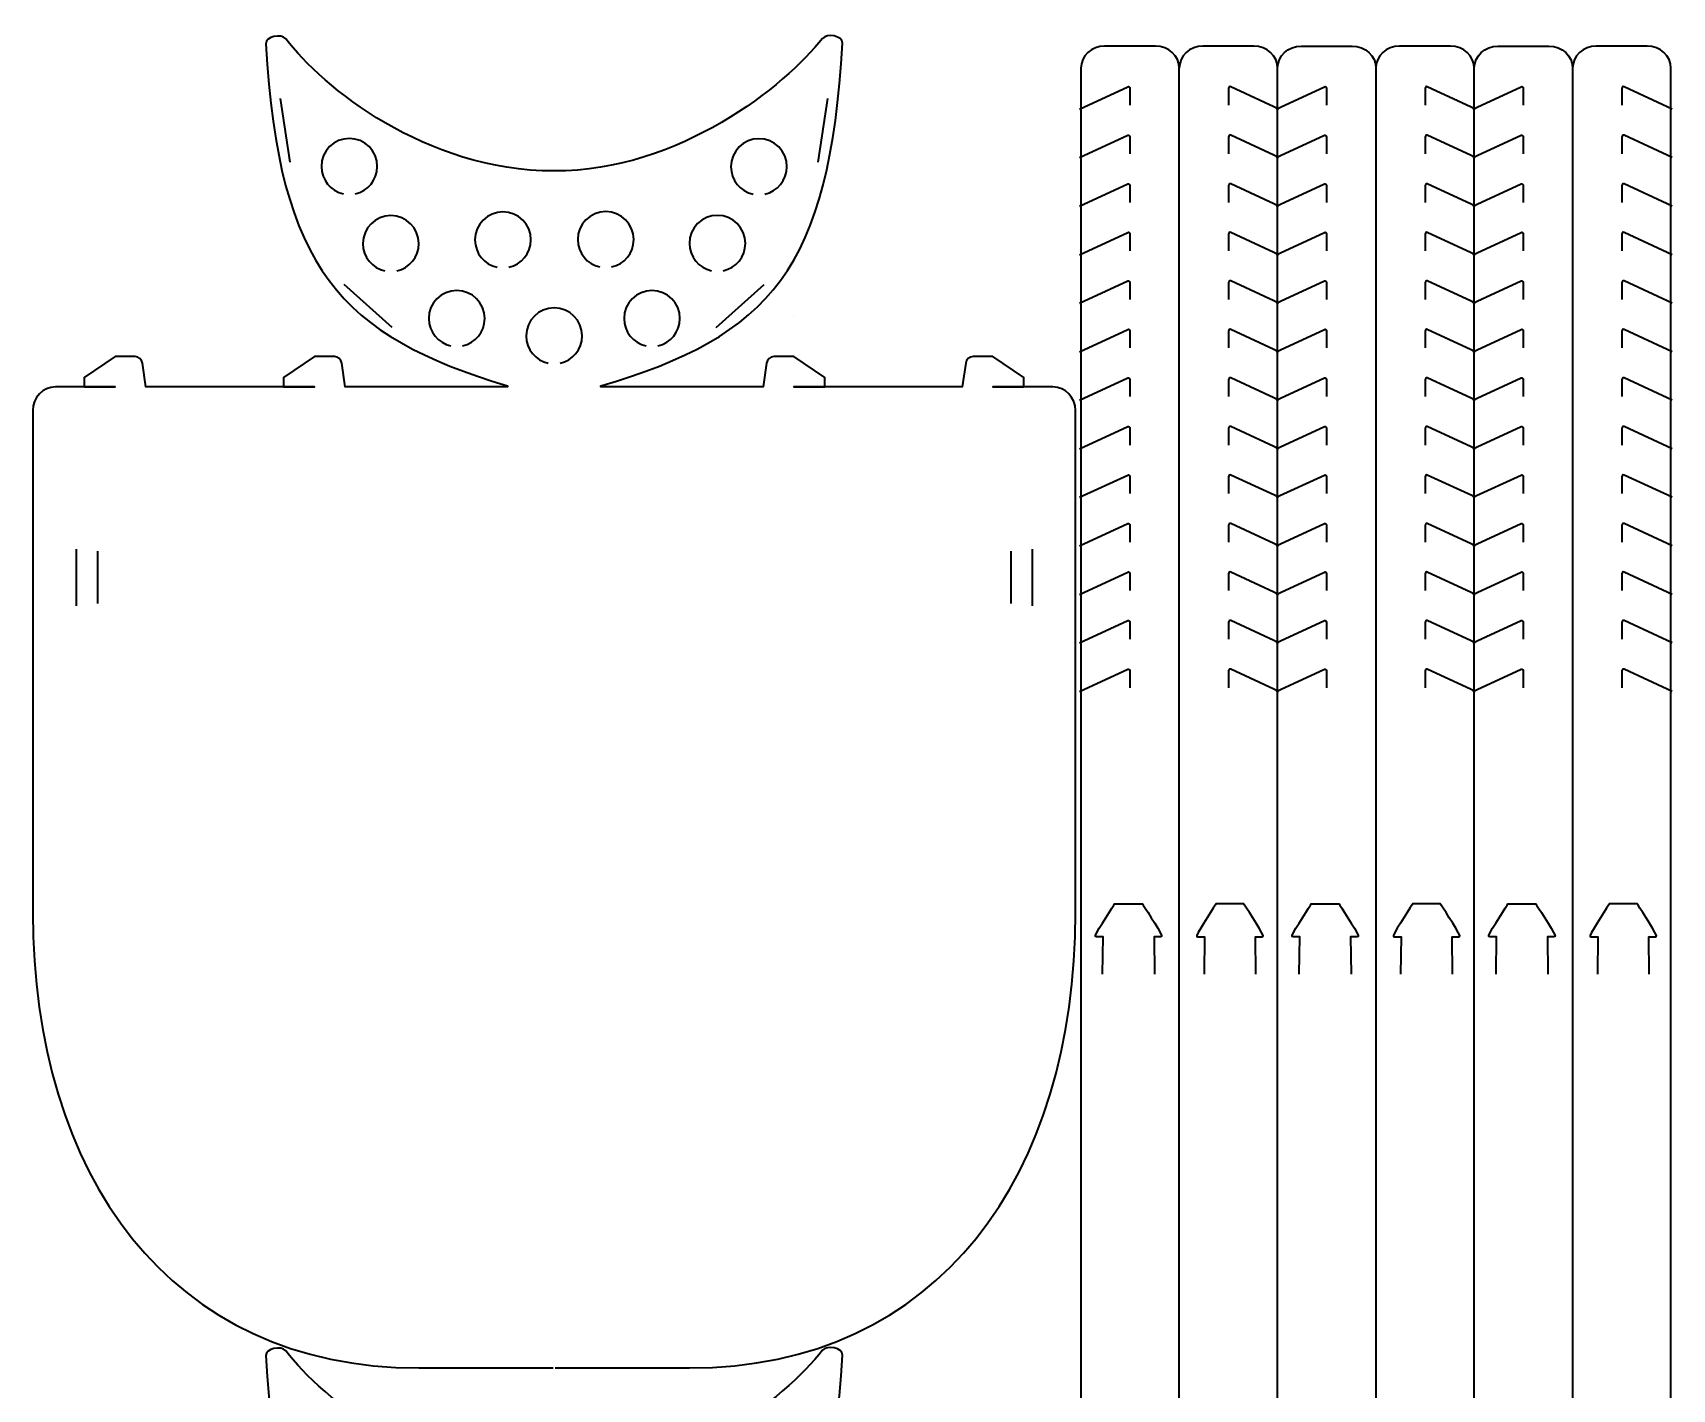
# Model space of a CAD drawing. Header units: inches. Extents: x 14 to 1015, y -969 to -260.
# Drawn here: x 576.1 to 1015.4, y -623.3 to -260 of the extents above; entities that cross this region are included whole.
import ezdxf

# ---------------------------------------------------------------- set-up
doc = ezdxf.new("R2010")
doc.units = ezdxf.units.IN
doc.header["$MEASUREMENT"] = 0
doc.layers.add('Layer 1', color=7, linetype='Continuous')

msp = doc.modelspace()

# ---------------------------------------------------------------- linework, layer by layer
at = {"layer": 'Layer 1', "color": 179, "lineweight": 35, "true_color": 0x231f20}
for points in [[(645.14, -294.61), (642.53, -277.55)], [(786.56, -294.61), (789.17, -277.55)], [(672.46, -338.86), (659.55, -327.4)], [(759.24, -338.86), (772.15, -327.4)], [(779.9, -335.73), (779.9, -335.73)], [(703.35, -354.55), (703.35, -354.55)], [(587.76, -398.24), (587.76, -413.44)], [(593.46, -398.84), (593.46, -412.84)], [(838.24, -398.84), (838.24, -412.84)], [(843.94, -398.24), (843.94, -413.44)]]:
    msp.add_lwpolyline(points, dxfattribs=at)
for points, knots in [([(716.09, -617.61), (716.09, -617.61), (752.13, -617.61), (752.13, -617.61), (818.93, -617.61), (855.55, -565.75), (855.55, -495.61), (855.55, -495.61), (855.55, -361.16), (855.55, -361.16), (855.55, -357.65), (852.84, -354.81), (849.5, -354.81), (849.5, -354.81), (833.44, -354.81), (833.44, -354.81), (833.44, -354.81), (833.44, -354.8), (833.44, -354.8), (833.44, -354.8), (841.75, -354.8), (841.75, -354.8), (841.75, -354.8), (841.75, -352.33), (841.75, -352.33), (841.75, -352.33), (833.44, -346.71), (833.44, -346.71), (833.44, -346.71), (828.14, -346.71), (828.14, -346.71), (827.14, -346.71), (826.3, -347.44), (826.16, -348.42), (826.16, -348.42), (825.22, -354.8), (825.22, -354.8), (825.22, -354.8), (825.22, -354.81), (825.22, -354.81), (825.22, -354.81), (780.06, -354.81), (780.06, -354.81), (780.06, -354.81), (780.06, -354.8), (780.06, -354.8), (780.06, -354.8), (788.37, -354.8), (788.37, -354.8), (788.37, -354.8), (788.37, -352.33), (788.37, -352.33), (788.37, -352.33), (780.06, -346.71), (780.06, -346.71), (780.06, -346.71), (774.75, -346.71), (774.75, -346.71), (773.76, -346.71), (772.92, -347.44), (772.77, -348.42), (772.77, -348.42), (771.84, -354.8), (771.84, -354.8), (771.84, -354.8), (771.84, -354.81), (771.84, -354.81), (771.84, -354.81), (728.35, -354.81), (728.35, -354.81), (728.35, -354.81), (728.35, -354.55), (728.35, -354.55), (773.94, -341.06), (789.64, -323.23), (793.11, -262.72), (793.14, -260.82), (788.97, -259.96), (787.78, -261.45), (777.74, -274.09), (749.68, -296.97), (715.85, -296.97), (681.13, -296.97), (653.82, -274.38), (643.93, -261.61), (642.76, -260.1), (638.48, -260.95), (638.59, -262.87), (642.06, -323.37), (658.76, -341.06), (703.35, -354.55), (703.35, -354.55), (703.35, -354.81), (703.35, -354.81), (703.35, -354.81), (659.86, -354.81), (659.86, -354.81), (659.86, -354.81), (659.86, -354.8), (659.86, -354.8), (659.86, -354.8), (658.93, -348.42), (658.93, -348.42), (658.78, -347.44), (657.94, -346.71), (656.95, -346.71), (656.95, -346.71), (651.64, -346.71), (651.64, -346.71), (651.64, -346.71), (643.33, -352.33), (643.33, -352.33), (643.33, -352.33), (643.33, -354.8), (643.33, -354.8), (643.33, -354.8), (651.64, -354.8), (651.64, -354.8), (651.64, -354.8), (651.64, -354.81), (651.64, -354.81), (651.64, -354.81), (606.48, -354.81), (606.48, -354.81), (606.48, -354.81), (606.48, -354.8), (606.48, -354.8), (606.48, -354.8), (605.54, -348.42), (605.54, -348.42), (605.4, -347.44), (604.55, -346.71), (603.56, -346.71), (603.56, -346.71), (598.26, -346.71), (598.26, -346.71), (598.26, -346.71), (589.94, -352.33), (589.94, -352.33), (589.94, -352.33), (589.94, -354.8), (589.94, -354.8), (589.94, -354.8), (598.26, -354.8), (598.26, -354.8), (598.26, -354.8), (598.26, -354.81), (598.26, -354.81), (598.26, -354.81), (582.2, -354.81), (582.2, -354.81), (578.86, -354.81), (576.15, -357.65), (576.15, -361.16), (576.15, -361.16), (576.15, -495.61), (576.15, -495.61), (576.15, -565.75), (612.77, -617.61), (679.56, -617.61), (679.56, -617.61), (715.61, -617.61), (715.61, -617.61)], [0, 0, 0, 0, 1, 1, 1, 2, 2, 2, 3, 3, 3, 4, 4, 4, 5, 5, 5, 6, 6, 6, 7, 7, 7, 8, 8, 8, 9, 9, 9, 10, 10, 10, 11, 11, 11, 12, 12, 12, 13, 13, 13, 14, 14, 14, 15, 15, 15, 16, 16, 16, 17, 17, 17, 18, 18, 18, 19, 19, 19, 20, 20, 20, 21, 21, 21, 22, 22, 22, 23, 23, 23, 24, 24, 24, 25, 25, 25, 26, 26, 26, 27, 27, 27, 28, 28, 28, 29, 29, 29, 30, 30, 30, 31, 31, 31, 32, 32, 32, 33, 33, 33, 34, 34, 34, 35, 35, 35, 36, 36, 36, 37, 37, 37, 38, 38, 38, 39, 39, 39, 40, 40, 40, 41, 41, 41, 42, 42, 42, 43, 43, 43, 44, 44, 44, 45, 45, 45, 46, 46, 46, 47, 47, 47, 48, 48, 48, 49, 49, 49, 50, 50, 50, 51, 51, 51, 52, 52, 52, 53, 53, 53, 54, 54, 54, 54]), ([(857, -269.47), (857, -266.18), (859.84, -263.52), (863.35, -263.52), (863.35, -263.52), (877, -263.52), (877, -263.52), (880.5, -263.52), (883.35, -266.18), (883.35, -269.47), (883.35, -269.47), (883.35, -947.57), (883.35, -947.57), (883.35, -950.85), (880.5, -953.52), (877, -953.52), (877, -953.52), (863.35, -953.52), (863.35, -953.52), (859.84, -953.52), (857, -950.85), (857, -947.57), (857, -947.57), (857, -269.47), (857, -269.47)], [0, 0, 0, 0, 1, 1, 1, 2, 2, 2, 3, 3, 3, 4, 4, 4, 5, 5, 5, 6, 6, 6, 7, 7, 7, 8, 8, 8, 8]), ([(883.34, -947.57), (883.34, -950.85), (886.18, -953.52), (889.69, -953.52), (889.69, -953.52), (903.34, -953.52), (903.34, -953.52), (906.84, -953.52), (909.69, -950.85), (909.69, -947.57), (909.69, -947.57), (909.69, -269.47), (909.69, -269.47), (909.69, -266.18), (906.84, -263.52), (903.34, -263.52), (903.34, -263.52), (889.69, -263.52), (889.69, -263.52), (886.18, -263.52), (883.34, -266.18), (883.34, -269.47)], [0, 0, 0, 0, 1, 1, 1, 2, 2, 2, 3, 3, 3, 4, 4, 4, 5, 5, 5, 6, 6, 6, 7, 7, 7, 7]), ([(909.69, -269.47), (909.69, -266.18), (912.53, -263.52), (916.04, -263.52), (916.04, -263.52), (929.69, -263.52), (929.69, -263.52), (933.2, -263.52), (936.04, -266.18), (936.04, -269.47), (936.04, -269.47), (936.04, -947.57), (936.04, -947.57), (936.04, -950.85), (933.2, -953.52), (929.69, -953.52), (929.69, -953.52), (916.04, -953.52), (916.04, -953.52), (912.53, -953.52), (909.69, -950.85), (909.69, -947.57)], [0, 0, 0, 0, 1, 1, 1, 2, 2, 2, 3, 3, 3, 4, 4, 4, 5, 5, 5, 6, 6, 6, 7, 7, 7, 7]), ([(936.03, -947.57), (936.03, -950.85), (938.87, -953.52), (942.38, -953.52), (942.38, -953.52), (956.03, -953.52), (956.03, -953.52), (959.54, -953.52), (962.38, -950.85), (962.38, -947.57), (962.38, -947.57), (962.38, -269.47), (962.38, -269.47), (962.38, -266.18), (959.54, -263.52), (956.03, -263.52), (956.03, -263.52), (942.38, -263.52), (942.38, -263.52), (938.87, -263.52), (936.03, -266.18), (936.03, -269.47)], [0, 0, 0, 0, 1, 1, 1, 2, 2, 2, 3, 3, 3, 4, 4, 4, 5, 5, 5, 6, 6, 6, 7, 7, 7, 7]), ([(962.41, -269.47), (962.41, -266.18), (965.25, -263.52), (968.76, -263.52), (968.76, -263.52), (982.41, -263.52), (982.41, -263.52), (985.91, -263.52), (988.76, -266.18), (988.76, -269.47), (988.76, -269.47), (988.76, -947.57), (988.76, -947.57), (988.76, -950.85), (985.91, -953.52), (982.41, -953.52), (982.41, -953.52), (968.76, -953.52), (968.76, -953.52), (965.25, -953.52), (962.41, -950.85), (962.41, -947.57)], [0, 0, 0, 0, 1, 1, 1, 2, 2, 2, 3, 3, 3, 4, 4, 4, 5, 5, 5, 6, 6, 6, 7, 7, 7, 7]), ([(988.74, -947.57), (988.74, -950.85), (991.59, -953.52), (995.09, -953.52), (995.09, -953.52), (1008.74, -953.52), (1008.74, -953.52), (1012.25, -953.52), (1015.09, -950.85), (1015.09, -947.57), (1015.09, -947.57), (1015.09, -269.47), (1015.09, -269.47), (1015.09, -266.18), (1012.25, -263.52), (1008.74, -263.52), (1008.74, -263.52), (995.09, -263.52), (995.09, -263.52), (991.59, -263.52), (988.74, -266.18), (988.74, -269.47)], [0, 0, 0, 0, 1, 1, 1, 2, 2, 2, 3, 3, 3, 4, 4, 4, 5, 5, 5, 6, 6, 6, 7, 7, 7, 7]), ([(856.65, -280.39), (856.65, -280.39), (869.55, -274.41), (869.55, -274.41), (869.82, -274.29), (870.12, -274.53), (870.12, -274.88), (870.12, -274.88), (870.12, -279.38), (870.12, -279.38)], [0, 0, 0, 0, 1, 1, 1, 2, 2, 2, 3, 3, 3, 3]), ([(910.03, -280.39), (910.03, -280.39), (897.13, -274.41), (897.13, -274.41), (896.86, -274.29), (896.57, -274.53), (896.57, -274.88), (896.57, -274.88), (896.57, -279.38), (896.57, -279.38)], [0, 0, 0, 0, 1, 1, 1, 2, 2, 2, 3, 3, 3, 3]), ([(909.34, -280.39), (909.34, -280.39), (922.25, -274.41), (922.25, -274.41), (922.52, -274.29), (922.81, -274.53), (922.81, -274.88), (922.81, -274.88), (922.81, -279.38), (922.81, -279.38)], [0, 0, 0, 0, 1, 1, 1, 2, 2, 2, 3, 3, 3, 3]), ([(962.73, -280.39), (962.73, -280.39), (949.82, -274.41), (949.82, -274.41), (949.55, -274.29), (949.26, -274.53), (949.26, -274.88), (949.26, -274.88), (949.26, -279.38), (949.26, -279.38)], [0, 0, 0, 0, 1, 1, 1, 2, 2, 2, 3, 3, 3, 3]), ([(962.06, -280.39), (962.06, -280.39), (974.96, -274.41), (974.96, -274.41), (975.23, -274.29), (975.53, -274.53), (975.53, -274.88), (975.53, -274.88), (975.53, -279.38), (975.53, -279.38)], [0, 0, 0, 0, 1, 1, 1, 2, 2, 2, 3, 3, 3, 3]), ([(1015.44, -280.39), (1015.44, -280.39), (1002.54, -274.41), (1002.54, -274.41), (1002.27, -274.29), (1001.98, -274.53), (1001.98, -274.88), (1001.98, -274.88), (1001.98, -279.38), (1001.98, -279.38)], [0, 0, 0, 0, 1, 1, 1, 2, 2, 2, 3, 3, 3, 3]), ([(662.55, -303.09), (665.93, -302.36), (668.47, -299.36), (668.47, -295.76), (668.47, -291.62), (665.11, -288.26), (660.97, -288.26), (656.83, -288.26), (653.47, -291.62), (653.47, -295.76), (653.47, -299.36), (656.01, -302.36), (659.39, -303.09)], [0, 0, 0, 0, 1, 1, 1, 2, 2, 2, 3, 3, 3, 4, 4, 4, 4]), ([(772.31, -303.16), (775.69, -302.43), (778.23, -299.43), (778.23, -295.83), (778.23, -291.69), (774.87, -288.33), (770.73, -288.33), (766.59, -288.33), (763.23, -291.69), (763.23, -295.83), (763.23, -299.43), (765.76, -302.43), (769.15, -303.16)], [0, 0, 0, 0, 1, 1, 1, 2, 2, 2, 3, 3, 3, 4, 4, 4, 4]), ([(856.65, -293.39), (856.65, -293.39), (869.55, -287.41), (869.55, -287.41), (869.82, -287.29), (870.12, -287.53), (870.12, -287.88), (870.12, -287.88), (870.12, -292.38), (870.12, -292.38)], [0, 0, 0, 0, 1, 1, 1, 2, 2, 2, 3, 3, 3, 3]), ([(910.03, -293.39), (910.03, -293.39), (897.13, -287.41), (897.13, -287.41), (896.86, -287.29), (896.57, -287.53), (896.57, -287.88), (896.57, -287.88), (896.57, -292.38), (896.57, -292.38)], [0, 0, 0, 0, 1, 1, 1, 2, 2, 2, 3, 3, 3, 3]), ([(909.34, -293.39), (909.34, -293.39), (922.25, -287.41), (922.25, -287.41), (922.52, -287.29), (922.81, -287.53), (922.81, -287.88), (922.81, -287.88), (922.81, -292.38), (922.81, -292.38)], [0, 0, 0, 0, 1, 1, 1, 2, 2, 2, 3, 3, 3, 3]), ([(962.73, -293.39), (962.73, -293.39), (949.82, -287.41), (949.82, -287.41), (949.55, -287.29), (949.26, -287.53), (949.26, -287.88), (949.26, -287.88), (949.26, -292.38), (949.26, -292.38)], [0, 0, 0, 0, 1, 1, 1, 2, 2, 2, 3, 3, 3, 3]), ([(962.06, -293.39), (962.06, -293.39), (974.96, -287.41), (974.96, -287.41), (975.23, -287.29), (975.53, -287.53), (975.53, -287.88), (975.53, -287.88), (975.53, -292.38), (975.53, -292.38)], [0, 0, 0, 0, 1, 1, 1, 2, 2, 2, 3, 3, 3, 3]), ([(1015.44, -293.39), (1015.44, -293.39), (1002.54, -287.41), (1002.54, -287.41), (1002.27, -287.29), (1001.98, -287.53), (1001.98, -287.88), (1001.98, -287.88), (1001.98, -292.38), (1001.98, -292.38)], [0, 0, 0, 0, 1, 1, 1, 2, 2, 2, 3, 3, 3, 3]), ([(856.65, -306.39), (856.65, -306.39), (869.55, -300.41), (869.55, -300.41), (869.82, -300.29), (870.12, -300.53), (870.12, -300.88), (870.12, -300.88), (870.12, -305.38), (870.12, -305.38)], [0, 0, 0, 0, 1, 1, 1, 2, 2, 2, 3, 3, 3, 3]), ([(910.03, -306.39), (910.03, -306.39), (897.13, -300.41), (897.13, -300.41), (896.86, -300.29), (896.57, -300.53), (896.57, -300.88), (896.57, -300.88), (896.57, -305.38), (896.57, -305.38)], [0, 0, 0, 0, 1, 1, 1, 2, 2, 2, 3, 3, 3, 3]), ([(909.34, -306.39), (909.34, -306.39), (922.25, -300.41), (922.25, -300.41), (922.52, -300.29), (922.81, -300.53), (922.81, -300.88), (922.81, -300.88), (922.81, -305.38), (922.81, -305.38)], [0, 0, 0, 0, 1, 1, 1, 2, 2, 2, 3, 3, 3, 3]), ([(962.73, -306.39), (962.73, -306.39), (949.82, -300.41), (949.82, -300.41), (949.55, -300.29), (949.26, -300.53), (949.26, -300.88), (949.26, -300.88), (949.26, -305.38), (949.26, -305.38)], [0, 0, 0, 0, 1, 1, 1, 2, 2, 2, 3, 3, 3, 3]), ([(962.06, -306.39), (962.06, -306.39), (974.96, -300.41), (974.96, -300.41), (975.23, -300.29), (975.53, -300.53), (975.53, -300.88), (975.53, -300.88), (975.53, -305.38), (975.53, -305.38)], [0, 0, 0, 0, 1, 1, 1, 2, 2, 2, 3, 3, 3, 3]), ([(1015.44, -306.39), (1015.44, -306.39), (1002.54, -300.41), (1002.54, -300.41), (1002.27, -300.29), (1001.98, -300.53), (1001.98, -300.88), (1001.98, -300.88), (1001.98, -305.38), (1001.98, -305.38)], [0, 0, 0, 0, 1, 1, 1, 2, 2, 2, 3, 3, 3, 3]), ([(673.68, -323.75), (677.06, -323.03), (679.6, -320.02), (679.6, -316.42), (679.6, -312.28), (676.24, -308.92), (672.1, -308.92), (667.95, -308.92), (664.6, -312.28), (664.6, -316.42), (664.6, -320.02), (667.13, -323.03), (670.51, -323.75)], [0, 0, 0, 0, 1, 1, 1, 2, 2, 2, 3, 3, 3, 4, 4, 4, 4]), ([(703.72, -322.75), (707.1, -322.03), (709.64, -319.02), (709.64, -315.42), (709.64, -311.28), (706.28, -307.92), (702.14, -307.92), (698, -307.92), (694.64, -311.28), (694.64, -315.42), (694.64, -319.02), (697.18, -322.03), (700.56, -322.75)], [0, 0, 0, 0, 1, 1, 1, 2, 2, 2, 3, 3, 3, 4, 4, 4, 4]), ([(731.25, -322.69), (734.63, -321.96), (737.17, -318.96), (737.17, -315.36), (737.17, -311.21), (733.81, -307.86), (729.67, -307.86), (725.53, -307.86), (722.17, -311.21), (722.17, -315.36), (722.17, -318.96), (724.7, -321.96), (728.09, -322.69)], [0, 0, 0, 0, 1, 1, 1, 2, 2, 2, 3, 3, 3, 4, 4, 4, 4]), ([(761.18, -323.69), (764.57, -322.96), (767.1, -319.96), (767.1, -316.36), (767.1, -312.21), (763.74, -308.86), (759.6, -308.86), (755.46, -308.86), (752.1, -312.21), (752.1, -316.36), (752.1, -319.96), (754.64, -322.96), (758.02, -323.69)], [0, 0, 0, 0, 1, 1, 1, 2, 2, 2, 3, 3, 3, 4, 4, 4, 4]), ([(856.65, -319.39), (856.65, -319.39), (869.55, -313.41), (869.55, -313.41), (869.82, -313.29), (870.12, -313.53), (870.12, -313.88), (870.12, -313.88), (870.12, -318.38), (870.12, -318.38)], [0, 0, 0, 0, 1, 1, 1, 2, 2, 2, 3, 3, 3, 3]), ([(910.03, -319.39), (910.03, -319.39), (897.13, -313.41), (897.13, -313.41), (896.86, -313.29), (896.57, -313.53), (896.57, -313.88), (896.57, -313.88), (896.57, -318.38), (896.57, -318.38)], [0, 0, 0, 0, 1, 1, 1, 2, 2, 2, 3, 3, 3, 3]), ([(909.34, -319.39), (909.34, -319.39), (922.25, -313.41), (922.25, -313.41), (922.52, -313.29), (922.81, -313.53), (922.81, -313.88), (922.81, -313.88), (922.81, -318.38), (922.81, -318.38)], [0, 0, 0, 0, 1, 1, 1, 2, 2, 2, 3, 3, 3, 3]), ([(962.73, -319.39), (962.73, -319.39), (949.82, -313.41), (949.82, -313.41), (949.55, -313.29), (949.26, -313.53), (949.26, -313.88), (949.26, -313.88), (949.26, -318.38), (949.26, -318.38)], [0, 0, 0, 0, 1, 1, 1, 2, 2, 2, 3, 3, 3, 3]), ([(962.06, -319.39), (962.06, -319.39), (974.96, -313.41), (974.96, -313.41), (975.23, -313.29), (975.53, -313.53), (975.53, -313.88), (975.53, -313.88), (975.53, -318.38), (975.53, -318.38)], [0, 0, 0, 0, 1, 1, 1, 2, 2, 2, 3, 3, 3, 3]), ([(1015.44, -319.39), (1015.44, -319.39), (1002.54, -313.41), (1002.54, -313.41), (1002.27, -313.29), (1001.98, -313.53), (1001.98, -313.88), (1001.98, -313.88), (1001.98, -318.38), (1001.98, -318.38)], [0, 0, 0, 0, 1, 1, 1, 2, 2, 2, 3, 3, 3, 3]), ([(691.32, -343.81), (694.71, -343.09), (697.24, -340.08), (697.24, -336.48), (697.24, -332.34), (693.88, -328.98), (689.74, -328.98), (685.6, -328.98), (682.24, -332.34), (682.24, -336.48), (682.24, -340.08), (684.78, -343.09), (688.16, -343.81)], [0, 0, 0, 0, 1, 1, 1, 2, 2, 2, 3, 3, 3, 4, 4, 4, 4]), ([(743.65, -343.81), (747.03, -343.09), (749.57, -340.08), (749.57, -336.48), (749.57, -332.34), (746.21, -328.98), (742.07, -328.98), (737.93, -328.98), (734.57, -332.34), (734.57, -336.48), (734.57, -340.08), (737.1, -343.09), (740.49, -343.81)], [0, 0, 0, 0, 1, 1, 1, 2, 2, 2, 3, 3, 3, 4, 4, 4, 4]), ([(856.65, -332.39), (856.65, -332.39), (869.55, -326.41), (869.55, -326.41), (869.82, -326.29), (870.12, -326.53), (870.12, -326.88), (870.12, -326.88), (870.12, -331.38), (870.12, -331.38)], [0, 0, 0, 0, 1, 1, 1, 2, 2, 2, 3, 3, 3, 3]), ([(910.03, -332.39), (910.03, -332.39), (897.13, -326.41), (897.13, -326.41), (896.86, -326.29), (896.57, -326.53), (896.57, -326.88), (896.57, -326.88), (896.57, -331.38), (896.57, -331.38)], [0, 0, 0, 0, 1, 1, 1, 2, 2, 2, 3, 3, 3, 3]), ([(909.34, -332.39), (909.34, -332.39), (922.25, -326.41), (922.25, -326.41), (922.52, -326.29), (922.81, -326.53), (922.81, -326.88), (922.81, -326.88), (922.81, -331.38), (922.81, -331.38)], [0, 0, 0, 0, 1, 1, 1, 2, 2, 2, 3, 3, 3, 3]), ([(962.73, -332.39), (962.73, -332.39), (949.82, -326.41), (949.82, -326.41), (949.55, -326.29), (949.26, -326.53), (949.26, -326.88), (949.26, -326.88), (949.26, -331.38), (949.26, -331.38)], [0, 0, 0, 0, 1, 1, 1, 2, 2, 2, 3, 3, 3, 3]), ([(962.06, -332.39), (962.06, -332.39), (974.96, -326.41), (974.96, -326.41), (975.23, -326.29), (975.53, -326.53), (975.53, -326.88), (975.53, -326.88), (975.53, -331.38), (975.53, -331.38)], [0, 0, 0, 0, 1, 1, 1, 2, 2, 2, 3, 3, 3, 3]), ([(1015.44, -332.39), (1015.44, -332.39), (1002.54, -326.41), (1002.54, -326.41), (1002.27, -326.29), (1001.98, -326.53), (1001.98, -326.88), (1001.98, -326.88), (1001.98, -331.38), (1001.98, -331.38)], [0, 0, 0, 0, 1, 1, 1, 2, 2, 2, 3, 3, 3, 3]), ([(717.43, -348.47), (720.81, -347.74), (723.35, -344.74), (723.35, -341.14), (723.35, -337), (719.99, -333.64), (715.85, -333.64), (711.71, -333.64), (708.35, -337), (708.35, -341.14), (708.35, -344.74), (710.88, -347.74), (714.27, -348.47)], [0, 0, 0, 0, 1, 1, 1, 2, 2, 2, 3, 3, 3, 4, 4, 4, 4]), ([(856.65, -345.39), (856.65, -345.39), (869.55, -339.41), (869.55, -339.41), (869.82, -339.29), (870.12, -339.53), (870.12, -339.88), (870.12, -339.88), (870.12, -344.38), (870.12, -344.38)], [0, 0, 0, 0, 1, 1, 1, 2, 2, 2, 3, 3, 3, 3]), ([(910.03, -345.39), (910.03, -345.39), (897.13, -339.41), (897.13, -339.41), (896.86, -339.29), (896.57, -339.53), (896.57, -339.88), (896.57, -339.88), (896.57, -344.38), (896.57, -344.38)], [0, 0, 0, 0, 1, 1, 1, 2, 2, 2, 3, 3, 3, 3]), ([(909.34, -345.39), (909.34, -345.39), (922.25, -339.41), (922.25, -339.41), (922.52, -339.29), (922.81, -339.53), (922.81, -339.88), (922.81, -339.88), (922.81, -344.38), (922.81, -344.38)], [0, 0, 0, 0, 1, 1, 1, 2, 2, 2, 3, 3, 3, 3]), ([(962.73, -345.39), (962.73, -345.39), (949.82, -339.41), (949.82, -339.41), (949.55, -339.29), (949.26, -339.53), (949.26, -339.88), (949.26, -339.88), (949.26, -344.38), (949.26, -344.38)], [0, 0, 0, 0, 1, 1, 1, 2, 2, 2, 3, 3, 3, 3]), ([(962.06, -345.39), (962.06, -345.39), (974.96, -339.41), (974.96, -339.41), (975.23, -339.29), (975.53, -339.53), (975.53, -339.88), (975.53, -339.88), (975.53, -344.38), (975.53, -344.38)], [0, 0, 0, 0, 1, 1, 1, 2, 2, 2, 3, 3, 3, 3]), ([(1015.44, -345.39), (1015.44, -345.39), (1002.54, -339.41), (1002.54, -339.41), (1002.27, -339.29), (1001.98, -339.53), (1001.98, -339.88), (1001.98, -339.88), (1001.98, -344.38), (1001.98, -344.38)], [0, 0, 0, 0, 1, 1, 1, 2, 2, 2, 3, 3, 3, 3]), ([(856.65, -358.39), (856.65, -358.39), (869.55, -352.41), (869.55, -352.41), (869.82, -352.29), (870.12, -352.53), (870.12, -352.88), (870.12, -352.88), (870.12, -357.38), (870.12, -357.38)], [0, 0, 0, 0, 1, 1, 1, 2, 2, 2, 3, 3, 3, 3]), ([(910.03, -358.39), (910.03, -358.39), (897.13, -352.41), (897.13, -352.41), (896.86, -352.29), (896.57, -352.53), (896.57, -352.88), (896.57, -352.88), (896.57, -357.38), (896.57, -357.38)], [0, 0, 0, 0, 1, 1, 1, 2, 2, 2, 3, 3, 3, 3]), ([(909.34, -358.39), (909.34, -358.39), (922.25, -352.41), (922.25, -352.41), (922.52, -352.29), (922.81, -352.53), (922.81, -352.88), (922.81, -352.88), (922.81, -357.38), (922.81, -357.38)], [0, 0, 0, 0, 1, 1, 1, 2, 2, 2, 3, 3, 3, 3]), ([(962.73, -358.39), (962.73, -358.39), (949.82, -352.41), (949.82, -352.41), (949.55, -352.29), (949.26, -352.53), (949.26, -352.88), (949.26, -352.88), (949.26, -357.38), (949.26, -357.38)], [0, 0, 0, 0, 1, 1, 1, 2, 2, 2, 3, 3, 3, 3]), ([(962.06, -358.39), (962.06, -358.39), (974.96, -352.41), (974.96, -352.41), (975.23, -352.29), (975.53, -352.53), (975.53, -352.88), (975.53, -352.88), (975.53, -357.38), (975.53, -357.38)], [0, 0, 0, 0, 1, 1, 1, 2, 2, 2, 3, 3, 3, 3]), ([(1015.44, -358.39), (1015.44, -358.39), (1002.54, -352.41), (1002.54, -352.41), (1002.27, -352.29), (1001.98, -352.53), (1001.98, -352.88), (1001.98, -352.88), (1001.98, -357.38), (1001.98, -357.38)], [0, 0, 0, 0, 1, 1, 1, 2, 2, 2, 3, 3, 3, 3]), ([(856.65, -371.39), (856.65, -371.39), (869.55, -365.41), (869.55, -365.41), (869.82, -365.29), (870.12, -365.53), (870.12, -365.88), (870.12, -365.88), (870.12, -370.38), (870.12, -370.38)], [0, 0, 0, 0, 1, 1, 1, 2, 2, 2, 3, 3, 3, 3]), ([(910.03, -371.39), (910.03, -371.39), (897.13, -365.41), (897.13, -365.41), (896.86, -365.29), (896.57, -365.53), (896.57, -365.88), (896.57, -365.88), (896.57, -370.38), (896.57, -370.38)], [0, 0, 0, 0, 1, 1, 1, 2, 2, 2, 3, 3, 3, 3]), ([(909.34, -371.39), (909.34, -371.39), (922.25, -365.41), (922.25, -365.41), (922.52, -365.29), (922.81, -365.53), (922.81, -365.88), (922.81, -365.88), (922.81, -370.38), (922.81, -370.38)], [0, 0, 0, 0, 1, 1, 1, 2, 2, 2, 3, 3, 3, 3]), ([(962.73, -371.39), (962.73, -371.39), (949.82, -365.41), (949.82, -365.41), (949.55, -365.29), (949.26, -365.53), (949.26, -365.88), (949.26, -365.88), (949.26, -370.38), (949.26, -370.38)], [0, 0, 0, 0, 1, 1, 1, 2, 2, 2, 3, 3, 3, 3]), ([(962.06, -371.39), (962.06, -371.39), (974.96, -365.41), (974.96, -365.41), (975.23, -365.29), (975.53, -365.53), (975.53, -365.88), (975.53, -365.88), (975.53, -370.38), (975.53, -370.38)], [0, 0, 0, 0, 1, 1, 1, 2, 2, 2, 3, 3, 3, 3]), ([(1015.44, -371.39), (1015.44, -371.39), (1002.54, -365.41), (1002.54, -365.41), (1002.27, -365.29), (1001.98, -365.53), (1001.98, -365.88), (1001.98, -365.88), (1001.98, -370.38), (1001.98, -370.38)], [0, 0, 0, 0, 1, 1, 1, 2, 2, 2, 3, 3, 3, 3]), ([(856.65, -384.39), (856.65, -384.39), (869.55, -378.41), (869.55, -378.41), (869.82, -378.29), (870.12, -378.53), (870.12, -378.88), (870.12, -378.88), (870.12, -383.38), (870.12, -383.38)], [0, 0, 0, 0, 1, 1, 1, 2, 2, 2, 3, 3, 3, 3]), ([(910.03, -384.39), (910.03, -384.39), (897.13, -378.41), (897.13, -378.41), (896.86, -378.29), (896.57, -378.53), (896.57, -378.88), (896.57, -378.88), (896.57, -383.38), (896.57, -383.38)], [0, 0, 0, 0, 1, 1, 1, 2, 2, 2, 3, 3, 3, 3]), ([(909.34, -384.39), (909.34, -384.39), (922.25, -378.41), (922.25, -378.41), (922.52, -378.29), (922.81, -378.53), (922.81, -378.88), (922.81, -378.88), (922.81, -383.38), (922.81, -383.38)], [0, 0, 0, 0, 1, 1, 1, 2, 2, 2, 3, 3, 3, 3]), ([(962.73, -384.39), (962.73, -384.39), (949.82, -378.41), (949.82, -378.41), (949.55, -378.29), (949.26, -378.53), (949.26, -378.88), (949.26, -378.88), (949.26, -383.38), (949.26, -383.38)], [0, 0, 0, 0, 1, 1, 1, 2, 2, 2, 3, 3, 3, 3]), ([(962.06, -384.39), (962.06, -384.39), (974.96, -378.41), (974.96, -378.41), (975.23, -378.29), (975.53, -378.53), (975.53, -378.88), (975.53, -378.88), (975.53, -383.38), (975.53, -383.38)], [0, 0, 0, 0, 1, 1, 1, 2, 2, 2, 3, 3, 3, 3]), ([(1015.44, -384.39), (1015.44, -384.39), (1002.54, -378.41), (1002.54, -378.41), (1002.27, -378.29), (1001.98, -378.53), (1001.98, -378.88), (1001.98, -378.88), (1001.98, -383.38), (1001.98, -383.38)], [0, 0, 0, 0, 1, 1, 1, 2, 2, 2, 3, 3, 3, 3]), ([(856.65, -397.39), (856.65, -397.39), (869.55, -391.41), (869.55, -391.41), (869.82, -391.29), (870.12, -391.53), (870.12, -391.88), (870.12, -391.88), (870.12, -396.38), (870.12, -396.38)], [0, 0, 0, 0, 1, 1, 1, 2, 2, 2, 3, 3, 3, 3]), ([(910.03, -397.39), (910.03, -397.39), (897.13, -391.41), (897.13, -391.41), (896.86, -391.29), (896.57, -391.53), (896.57, -391.88), (896.57, -391.88), (896.57, -396.38), (896.57, -396.38)], [0, 0, 0, 0, 1, 1, 1, 2, 2, 2, 3, 3, 3, 3]), ([(909.34, -397.39), (909.34, -397.39), (922.25, -391.41), (922.25, -391.41), (922.52, -391.29), (922.81, -391.53), (922.81, -391.88), (922.81, -391.88), (922.81, -396.38), (922.81, -396.38)], [0, 0, 0, 0, 1, 1, 1, 2, 2, 2, 3, 3, 3, 3]), ([(962.73, -397.39), (962.73, -397.39), (949.82, -391.41), (949.82, -391.41), (949.55, -391.29), (949.26, -391.53), (949.26, -391.88), (949.26, -391.88), (949.26, -396.38), (949.26, -396.38)], [0, 0, 0, 0, 1, 1, 1, 2, 2, 2, 3, 3, 3, 3]), ([(962.06, -397.39), (962.06, -397.39), (974.96, -391.41), (974.96, -391.41), (975.23, -391.29), (975.53, -391.53), (975.53, -391.88), (975.53, -391.88), (975.53, -396.38), (975.53, -396.38)], [0, 0, 0, 0, 1, 1, 1, 2, 2, 2, 3, 3, 3, 3]), ([(1015.44, -397.39), (1015.44, -397.39), (1002.54, -391.41), (1002.54, -391.41), (1002.27, -391.29), (1001.98, -391.53), (1001.98, -391.88), (1001.98, -391.88), (1001.98, -396.38), (1001.98, -396.38)], [0, 0, 0, 0, 1, 1, 1, 2, 2, 2, 3, 3, 3, 3]), ([(856.65, -410.39), (856.65, -410.39), (869.55, -404.41), (869.55, -404.41), (869.82, -404.29), (870.12, -404.53), (870.12, -404.88), (870.12, -404.88), (870.12, -409.38), (870.12, -409.38)], [0, 0, 0, 0, 1, 1, 1, 2, 2, 2, 3, 3, 3, 3]), ([(910.03, -410.39), (910.03, -410.39), (897.13, -404.41), (897.13, -404.41), (896.86, -404.29), (896.57, -404.53), (896.57, -404.88), (896.57, -404.88), (896.57, -409.38), (896.57, -409.38)], [0, 0, 0, 0, 1, 1, 1, 2, 2, 2, 3, 3, 3, 3]), ([(909.34, -410.39), (909.34, -410.39), (922.25, -404.41), (922.25, -404.41), (922.52, -404.29), (922.81, -404.53), (922.81, -404.88), (922.81, -404.88), (922.81, -409.38), (922.81, -409.38)], [0, 0, 0, 0, 1, 1, 1, 2, 2, 2, 3, 3, 3, 3]), ([(962.73, -410.39), (962.73, -410.39), (949.82, -404.41), (949.82, -404.41), (949.55, -404.29), (949.26, -404.53), (949.26, -404.88), (949.26, -404.88), (949.26, -409.38), (949.26, -409.38)], [0, 0, 0, 0, 1, 1, 1, 2, 2, 2, 3, 3, 3, 3]), ([(962.06, -410.39), (962.06, -410.39), (974.96, -404.41), (974.96, -404.41), (975.23, -404.29), (975.53, -404.53), (975.53, -404.88), (975.53, -404.88), (975.53, -409.38), (975.53, -409.38)], [0, 0, 0, 0, 1, 1, 1, 2, 2, 2, 3, 3, 3, 3]), ([(1015.44, -410.39), (1015.44, -410.39), (1002.54, -404.41), (1002.54, -404.41), (1002.27, -404.29), (1001.98, -404.53), (1001.98, -404.88), (1001.98, -404.88), (1001.98, -409.38), (1001.98, -409.38)], [0, 0, 0, 0, 1, 1, 1, 2, 2, 2, 3, 3, 3, 3]), ([(856.65, -423.39), (856.65, -423.39), (869.55, -417.41), (869.55, -417.41), (869.82, -417.29), (870.12, -417.53), (870.12, -417.88), (870.12, -417.88), (870.12, -422.38), (870.12, -422.38)], [0, 0, 0, 0, 1, 1, 1, 2, 2, 2, 3, 3, 3, 3]), ([(910.03, -423.39), (910.03, -423.39), (897.13, -417.41), (897.13, -417.41), (896.86, -417.29), (896.57, -417.53), (896.57, -417.88), (896.57, -417.88), (896.57, -422.38), (896.57, -422.38)], [0, 0, 0, 0, 1, 1, 1, 2, 2, 2, 3, 3, 3, 3]), ([(909.34, -423.39), (909.34, -423.39), (922.25, -417.41), (922.25, -417.41), (922.52, -417.29), (922.81, -417.53), (922.81, -417.88), (922.81, -417.88), (922.81, -422.38), (922.81, -422.38)], [0, 0, 0, 0, 1, 1, 1, 2, 2, 2, 3, 3, 3, 3]), ([(962.73, -423.39), (962.73, -423.39), (949.82, -417.41), (949.82, -417.41), (949.55, -417.29), (949.26, -417.53), (949.26, -417.88), (949.26, -417.88), (949.26, -422.38), (949.26, -422.38)], [0, 0, 0, 0, 1, 1, 1, 2, 2, 2, 3, 3, 3, 3]), ([(962.06, -423.39), (962.06, -423.39), (974.96, -417.41), (974.96, -417.41), (975.23, -417.29), (975.53, -417.53), (975.53, -417.88), (975.53, -417.88), (975.53, -422.38), (975.53, -422.38)], [0, 0, 0, 0, 1, 1, 1, 2, 2, 2, 3, 3, 3, 3]), ([(1015.44, -423.39), (1015.44, -423.39), (1002.54, -417.41), (1002.54, -417.41), (1002.27, -417.29), (1001.98, -417.53), (1001.98, -417.88), (1001.98, -417.88), (1001.98, -422.38), (1001.98, -422.38)], [0, 0, 0, 0, 1, 1, 1, 2, 2, 2, 3, 3, 3, 3]), ([(856.65, -436.39), (856.65, -436.39), (869.55, -430.41), (869.55, -430.41), (869.82, -430.29), (870.12, -430.53), (870.12, -430.88), (870.12, -430.88), (870.12, -435.38), (870.12, -435.38)], [0, 0, 0, 0, 1, 1, 1, 2, 2, 2, 3, 3, 3, 3]), ([(910.03, -436.39), (910.03, -436.39), (897.13, -430.41), (897.13, -430.41), (896.86, -430.29), (896.57, -430.53), (896.57, -430.88), (896.57, -430.88), (896.57, -435.38), (896.57, -435.38)], [0, 0, 0, 0, 1, 1, 1, 2, 2, 2, 3, 3, 3, 3]), ([(909.34, -436.39), (909.34, -436.39), (922.25, -430.41), (922.25, -430.41), (922.52, -430.29), (922.81, -430.53), (922.81, -430.88), (922.81, -430.88), (922.81, -435.38), (922.81, -435.38)], [0, 0, 0, 0, 1, 1, 1, 2, 2, 2, 3, 3, 3, 3]), ([(962.73, -436.39), (962.73, -436.39), (949.82, -430.41), (949.82, -430.41), (949.55, -430.29), (949.26, -430.53), (949.26, -430.88), (949.26, -430.88), (949.26, -435.38), (949.26, -435.38)], [0, 0, 0, 0, 1, 1, 1, 2, 2, 2, 3, 3, 3, 3]), ([(962.06, -436.39), (962.06, -436.39), (974.96, -430.41), (974.96, -430.41), (975.23, -430.29), (975.53, -430.53), (975.53, -430.88), (975.53, -430.88), (975.53, -435.38), (975.53, -435.38)], [0, 0, 0, 0, 1, 1, 1, 2, 2, 2, 3, 3, 3, 3]), ([(1015.44, -436.39), (1015.44, -436.39), (1002.54, -430.41), (1002.54, -430.41), (1002.27, -430.29), (1001.98, -430.53), (1001.98, -430.88), (1001.98, -430.88), (1001.98, -435.38), (1001.98, -435.38)], [0, 0, 0, 0, 1, 1, 1, 2, 2, 2, 3, 3, 3, 3]), ([(862.82, -512.09), (862.82, -512.09), (862.92, -502.13), (862.92, -502.13), (862.92, -502.13), (861.16, -502.13), (861.16, -502.13), (860.95, -502.13), (860.8, -501.91), (860.88, -501.72), (861.45, -500.35), (866.01, -493.31), (866.01, -493.31), (866.01, -493.31), (873.51, -493.31), (873.51, -493.31), (873.51, -493.31), (878.07, -500.35), (878.63, -501.72), (878.71, -501.91), (878.57, -502.13), (878.35, -502.13), (878.35, -502.13), (876.59, -502.13), (876.59, -502.13), (876.59, -502.13), (876.7, -512.09), (876.7, -512.09)], [0, 0, 0, 0, 1, 1, 1, 2, 2, 2, 3, 3, 3, 4, 4, 4, 5, 5, 5, 6, 6, 6, 7, 7, 7, 8, 8, 8, 9, 9, 9, 9]), ([(903.87, -512.09), (903.87, -512.09), (903.76, -502.13), (903.76, -502.13), (903.76, -502.13), (905.52, -502.13), (905.52, -502.13), (905.74, -502.13), (905.88, -501.91), (905.8, -501.72), (905.24, -500.35), (900.68, -493.31), (900.68, -493.31), (900.68, -493.31), (893.18, -493.31), (893.18, -493.31), (893.18, -493.31), (888.62, -500.35), (888.05, -501.72), (887.97, -501.91), (888.12, -502.13), (888.33, -502.13), (888.33, -502.13), (890.09, -502.13), (890.09, -502.13), (890.09, -502.13), (889.99, -512.09), (889.99, -512.09)], [0, 0, 0, 0, 1, 1, 1, 2, 2, 2, 3, 3, 3, 4, 4, 4, 5, 5, 5, 6, 6, 6, 7, 7, 7, 8, 8, 8, 9, 9, 9, 9]), ([(915.51, -512.09), (915.51, -512.09), (915.62, -502.13), (915.62, -502.13), (915.62, -502.13), (913.85, -502.13), (913.85, -502.13), (913.64, -502.13), (913.49, -501.91), (913.58, -501.72), (914.14, -500.35), (918.7, -493.31), (918.7, -493.31), (918.7, -493.31), (926.2, -493.31), (926.2, -493.31), (926.2, -493.31), (930.76, -500.35), (931.33, -501.72), (931.41, -501.91), (931.26, -502.13), (931.05, -502.13), (931.05, -502.13), (929.28, -502.13), (929.28, -502.13), (929.28, -502.13), (929.39, -512.09), (929.39, -512.09)], [0, 0, 0, 0, 1, 1, 1, 2, 2, 2, 3, 3, 3, 4, 4, 4, 5, 5, 5, 6, 6, 6, 7, 7, 7, 8, 8, 8, 9, 9, 9, 9]), ([(956.56, -512.09), (956.56, -512.09), (956.45, -502.13), (956.45, -502.13), (956.45, -502.13), (958.22, -502.13), (958.22, -502.13), (958.43, -502.13), (958.58, -501.91), (958.5, -501.72), (957.93, -500.35), (953.37, -493.31), (953.37, -493.31), (953.37, -493.31), (945.87, -493.31), (945.87, -493.31), (945.87, -493.31), (941.31, -500.35), (940.75, -501.72), (940.66, -501.91), (940.81, -502.13), (941.02, -502.13), (941.02, -502.13), (942.79, -502.13), (942.79, -502.13), (942.79, -502.13), (942.68, -512.09), (942.68, -512.09)], [0, 0, 0, 0, 1, 1, 1, 2, 2, 2, 3, 3, 3, 4, 4, 4, 5, 5, 5, 6, 6, 6, 7, 7, 7, 8, 8, 8, 9, 9, 9, 9]), ([(968.23, -512.09), (968.23, -512.09), (968.33, -502.13), (968.33, -502.13), (968.33, -502.13), (966.57, -502.13), (966.57, -502.13), (966.36, -502.13), (966.21, -501.91), (966.29, -501.72), (966.86, -500.35), (971.42, -493.31), (971.42, -493.31), (971.42, -493.31), (978.92, -493.31), (978.92, -493.31), (978.92, -493.31), (983.48, -500.35), (984.04, -501.72), (984.12, -501.91), (983.98, -502.13), (983.76, -502.13), (983.76, -502.13), (982, -502.13), (982, -502.13), (982, -502.13), (982.1, -512.09), (982.1, -512.09)], [0, 0, 0, 0, 1, 1, 1, 2, 2, 2, 3, 3, 3, 4, 4, 4, 5, 5, 5, 6, 6, 6, 7, 7, 7, 8, 8, 8, 9, 9, 9, 9]), ([(1009.27, -512.09), (1009.27, -512.09), (1009.17, -502.13), (1009.17, -502.13), (1009.17, -502.13), (1010.93, -502.13), (1010.93, -502.13), (1011.15, -502.13), (1011.29, -501.91), (1011.21, -501.72), (1010.65, -500.35), (1006.09, -493.31), (1006.09, -493.31), (1006.09, -493.31), (998.59, -493.31), (998.59, -493.31), (998.59, -493.31), (994.03, -500.35), (993.46, -501.72), (993.38, -501.91), (993.52, -502.13), (993.74, -502.13), (993.74, -502.13), (995.5, -502.13), (995.5, -502.13), (995.5, -502.13), (995.4, -512.09), (995.4, -512.09)], [0, 0, 0, 0, 1, 1, 1, 2, 2, 2, 3, 3, 3, 4, 4, 4, 5, 5, 5, 6, 6, 6, 7, 7, 7, 8, 8, 8, 9, 9, 9, 9]), ([(716.09, -969.04), (716.09, -969.04), (752.13, -969.04), (752.13, -969.04), (818.93, -969.04), (855.55, -917.18), (855.55, -847.04), (855.55, -847.04), (855.55, -712.59), (855.55, -712.59), (855.55, -709.08), (852.84, -706.24), (849.5, -706.24), (849.5, -706.24), (833.44, -706.24), (833.44, -706.24), (833.44, -706.24), (833.44, -706.23), (833.44, -706.23), (833.44, -706.23), (841.75, -706.23), (841.75, -706.23), (841.75, -706.23), (841.75, -703.76), (841.75, -703.76), (841.75, -703.76), (833.44, -698.14), (833.44, -698.14), (833.44, -698.14), (828.14, -698.14), (828.14, -698.14), (827.14, -698.14), (826.3, -698.87), (826.16, -699.85), (826.16, -699.85), (825.22, -706.23), (825.22, -706.23), (825.22, -706.23), (825.22, -706.24), (825.22, -706.24), (825.22, -706.24), (780.06, -706.24), (780.06, -706.24), (780.06, -706.24), (780.06, -706.23), (780.06, -706.23), (780.06, -706.23), (788.37, -706.23), (788.37, -706.23), (788.37, -706.23), (788.37, -703.76), (788.37, -703.76), (788.37, -703.76), (780.06, -698.14), (780.06, -698.14), (780.06, -698.14), (774.75, -698.14), (774.75, -698.14), (773.76, -698.14), (772.92, -698.87), (772.77, -699.85), (772.77, -699.85), (771.84, -706.23), (771.84, -706.23), (771.84, -706.23), (771.84, -706.24), (771.84, -706.24), (771.84, -706.24), (728.35, -706.24), (728.35, -706.24), (728.35, -706.24), (728.35, -705.98), (728.35, -705.98), (773.94, -692.49), (789.64, -674.66), (793.11, -614.15), (793.14, -612.25), (788.97, -611.39), (787.78, -612.88), (777.74, -625.52), (749.68, -648.4), (715.85, -648.4), (681.13, -648.4), (653.82, -625.81), (643.93, -613.04), (642.76, -611.53), (638.48, -612.38), (638.59, -614.3), (642.06, -674.8), (658.76, -692.49), (703.35, -705.98), (703.35, -705.98), (703.35, -706.24), (703.35, -706.24), (703.35, -706.24), (659.86, -706.24), (659.86, -706.24), (659.86, -706.24), (659.86, -706.23), (659.86, -706.23), (659.86, -706.23), (658.93, -699.85), (658.93, -699.85), (658.78, -698.87), (657.94, -698.14), (656.95, -698.14), (656.95, -698.14), (651.64, -698.14), (651.64, -698.14), (651.64, -698.14), (643.33, -703.76), (643.33, -703.76), (643.33, -703.76), (643.33, -706.23), (643.33, -706.23), (643.33, -706.23), (651.64, -706.23), (651.64, -706.23), (651.64, -706.23), (651.64, -706.24), (651.64, -706.24), (651.64, -706.24), (606.48, -706.24), (606.48, -706.24), (606.48, -706.24), (606.48, -706.23), (606.48, -706.23), (606.48, -706.23), (605.54, -699.85), (605.54, -699.85), (605.4, -698.87), (604.55, -698.14), (603.56, -698.14), (603.56, -698.14), (598.26, -698.14), (598.26, -698.14), (598.26, -698.14), (589.94, -703.76), (589.94, -703.76), (589.94, -703.76), (589.94, -706.23), (589.94, -706.23), (589.94, -706.23), (598.26, -706.23), (598.26, -706.23), (598.26, -706.23), (598.26, -706.24), (598.26, -706.24), (598.26, -706.24), (582.2, -706.24), (582.2, -706.24), (578.86, -706.24), (576.15, -709.08), (576.15, -712.59), (576.15, -712.59), (576.15, -847.04), (576.15, -847.04), (576.15, -917.18), (612.77, -969.04), (679.56, -969.04), (679.56, -969.04), (715.61, -969.04), (715.61, -969.04)], [0, 0, 0, 0, 1, 1, 1, 2, 2, 2, 3, 3, 3, 4, 4, 4, 5, 5, 5, 6, 6, 6, 7, 7, 7, 8, 8, 8, 9, 9, 9, 10, 10, 10, 11, 11, 11, 12, 12, 12, 13, 13, 13, 14, 14, 14, 15, 15, 15, 16, 16, 16, 17, 17, 17, 18, 18, 18, 19, 19, 19, 20, 20, 20, 21, 21, 21, 22, 22, 22, 23, 23, 23, 24, 24, 24, 25, 25, 25, 26, 26, 26, 27, 27, 27, 28, 28, 28, 29, 29, 29, 30, 30, 30, 31, 31, 31, 32, 32, 32, 33, 33, 33, 34, 34, 34, 35, 35, 35, 36, 36, 36, 37, 37, 37, 38, 38, 38, 39, 39, 39, 40, 40, 40, 41, 41, 41, 42, 42, 42, 43, 43, 43, 44, 44, 44, 45, 45, 45, 46, 46, 46, 47, 47, 47, 48, 48, 48, 49, 49, 49, 50, 50, 50, 51, 51, 51, 52, 52, 52, 53, 53, 53, 54, 54, 54, 54])]:
    msp.add_open_spline(points, degree=3, knots=knots, dxfattribs=at)

doc.saveas('drawing.dxf')
